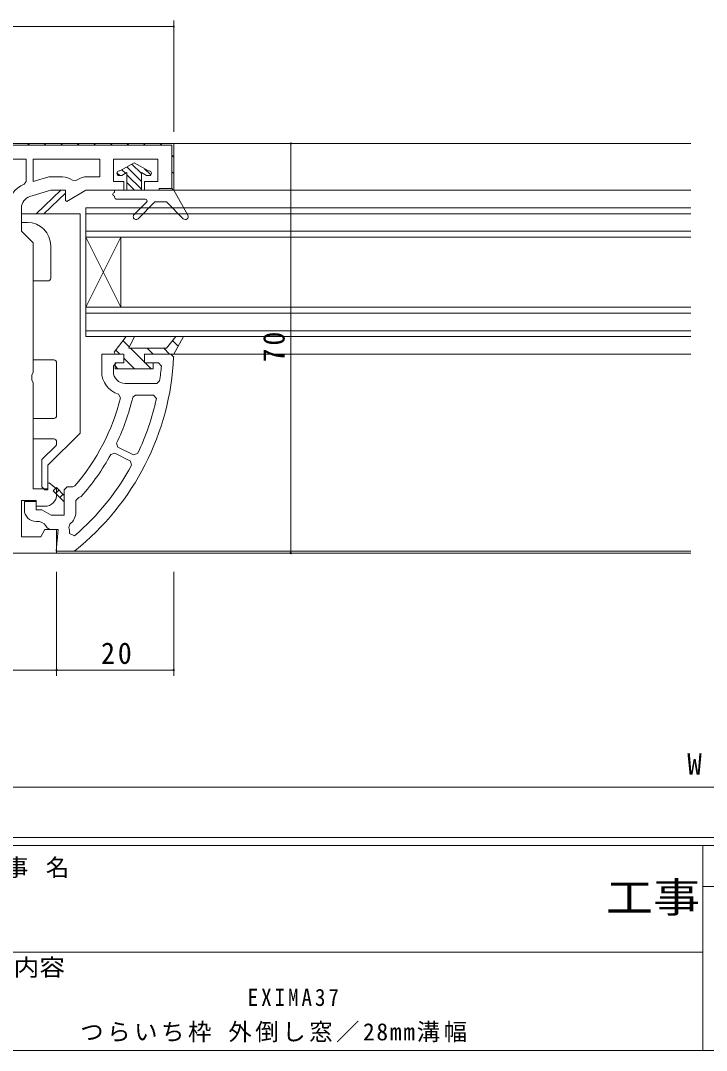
# Model space of a CAD drawing. Units: millimetres on the paper. Extents: x -420 to 373, y -297 to 267.
# Drawn here: x -19.1 to 98.1, y -297 to -121 of the extents above; entities that cross this region are included whole.
import ezdxf
from ezdxf.enums import TextEntityAlignment as Align

# ---------------------------------------------------------------- set-up
doc = ezdxf.new("R2010")
doc.units = ezdxf.units.MM
for name, color, linetype, lineweight in [('0-1_YKK_ZWAK', 7, 'Continuous', 9), ('0-3_YKK_12', 2, 'Continuous', 9), ('0-4_YKK_D', 6, 'Continuous', 9), ('0-6_YKK_13', 4, 'Continuous', 9), ('0-7_YKK_11', 7, 'Continuous', 9)]:
    doc.layers.add(name, color=color, linetype=linetype, lineweight=lineweight)
doc.layers.add('0-2_USER1', color=3, linetype='Continuous')
doc.styles.add('ＭＳ ゴシック', font='')
doc.styles.get('ＭＳ ゴシック').set_extended_font_data('MS Gothic')

msp = doc.modelspace()

# ---------------------------------------------------------------- linework, layer by layer
at = {"layer": '0-1_YKK_ZWAK'}
for p, q in [((352.3, -260.6), (-417.7, -260.6)), ((314.5, -262), (-417.7, -262)), ((97.5, -262), (97.5, -297)), ((165.684, -268.999), (97.5, -268.999)), ((-31.3, -280.199), (97.5, -280.199)), ((-417.7, -297), (314.5, -297))]:
    msp.add_line(p, q, dxfattribs=at)
at = {"layer": '0-3_YKK_12'}
for p, q in [((95.429, -142.004), (-98.397, -142.004)), ((95.429, -150.004), (6.577, -150.004)), ((95.429, -153.004), (-7.923, -153.004)), ((-7.923, -153.004), (-7.923, -175.004)), ((95.429, -154.004), (-7.923, -154.004)), ((95.429, -157.004), (-7.923, -157.004)), ((95.429, -158.004), (-7.923, -158.004)), ((-7.923, -170.004), (-1.923, -158.004)), ((-7.923, -158.004), (-1.923, -170.004)), ((-1.923, -170.004), (-1.923, -158.004)), ((95.429, -170.004), (-7.923, -170.004)), ((95.429, -171.004), (-7.923, -171.004)), ((95.429, -174.004), (-7.923, -174.004)), ((95.429, -175.004), (-7.923, -175.004)), ((95.429, -178.004), (6.575, -178.004)), ((95.429, -212.004), (-53.423, -212.004)), ((95.429, -211.704), (-10.099, -211.704))]:
    msp.add_line(p, q, dxfattribs=at)
at = {"layer": '0-4_YKK_D'}
for p, q in [((7.077, -140.003), (7.077, -121.004)), ((-82.923, -122.004), (7.077, -122.004)), ((27.077, -142.004), (27.077, -212.004)), ((-12.923, -215.207), (-12.923, -233.004)), ((-12.923, -215.207), (-12.923, -233.004)), ((7.075, -215.194), (7.075, -233.004)), ((-43.923, -232.004), (-12.923, -232.004)), ((7.075, -232.004), (-12.923, -232.004)), ((-45.923, -252.004), (240.077, -252.004))]:
    msp.add_line(p, q, dxfattribs=at)
for centre, start, end in [((7.077, -122.004), 0, 180), ((7.077, -122.004), 180, 0), ((27.077, -142.004), 90, 270), ((27.077, -142.004), 270, 90), ((27.077, -212.004), 90, 270), ((27.077, -212.004), 270, 90), ((-12.923, -232.004), 0, 180), ((-12.923, -232.004), 0, 180), ((-12.923, -232.004), 180, 0), ((-12.923, -232.004), 180, 0), ((7.075, -232.004), 0, 180), ((7.075, -232.004), 180, 0)]:
    msp.add_arc(centre, 0.106, start, end, dxfattribs=at)
at = {"layer": '0-6_YKK_13'}
for p, q in [((0.327, -145.304), (-2.098, -146.704)), ((-0.902, -146.013), (1.577, -148.492)), ((-0.048, -145.52), (1.577, -147.145)), ((0.327, -145.304), (2.752, -146.704)), ((-2.609, -147), (-2.105, -147.504)), ((-2.223, -146.704), (-2.098, -146.704)), ((-2.223, -147.504), (-1.991, -147.504)), ((-0.923, -146.949), (-1.791, -147.45)), ((-1.756, -146.506), (-1.17, -147.092)), ((-0.923, -146.949), (-0.923, -150.004)), ((-0.923, -147.339), (1.577, -149.839)), ((1.577, -146.949), (2.445, -147.45)), ((1.577, -146.949), (1.577, -150.004)), ((2.116, -146.336), (3.163, -147.384)), ((2.645, -147.504), (2.877, -147.504)), ((2.752, -146.704), (2.877, -146.704)), ((-0.923, -148.686), (0.395, -150.004)), ((-16.401, -154.005), (-12.223, -150.005)), ((-11.423, -150.505), (-15.086, -154.005)), ((-12.223, -150.005), (-11.423, -150.005)), ((-11.423, -150.005), (-11.423, -150.505)), ((-3.023, -150.004), (-3.023, -150.404)), ((-3.023, -150.004), (7.077, -150.004)), ((-3.023, -151.004), (-3.023, -151.204)), ((9.511, -154.255), (7.077, -150.004)), ((-2.723, -151.504), (2.239, -151.504)), ((0.317, -154.15), (2.451, -152.016)), ((3.877, -152.004), (1.024, -154.857)), ((3.877, -152.004), (5.877, -152.004)), ((5.877, -152.004), (8.723, -154.857)), ((-18.923, -154.005), (-18.923, -155.505)), ((-8.923, -154.005), (-18.923, -154.005)), ((-8.923, -191.505), (-8.923, -154.005)), ((-18.923, -155.505), (-17.923, -155.505)), ((-13.923, -159.505), (-13.923, -165.005)), ((-12.923, -179.505), (-12.923, -188.505)), ((-14.423, -197.005), (-8.923, -191.505)), ((-12.923, -193.005), (-12.923, -193.318)), ((-13.069, -193.671), (-15.423, -196.025))]:
    msp.add_line(p, q, dxfattribs=at)
for points in [[(-14.423, -165.505), (-16.923, -165.505), (-16.923, -179.005), (-13.423, -179.005)], [(-13.423, -189.005), (-16.923, -189.005), (-16.923, -192.505), (-13.423, -192.505)], [(-15.423, -196.025), (-15.423, -200.705), (-14.923, -201.205), (-14.423, -201.205), (-14.423, -197.005)]]:
    msp.add_lwpolyline(points, dxfattribs=at)
for centre, radius, start, end in [((-2.223, -147.104), 0.4, 90, 270), ((-1.991, -147.104), 0.4, 270, 299.99998), ((2.645, -147.104), 0.4, 239.99998, 270), ((2.877, -147.104), 0.4, 270, 90), ((-3.023, -150.704), 0.3, 90, 270), ((-2.723, -151.204), 0.3, 180, 270), ((2.239, -151.804), 0.3, 315.00002, 90), ((0.67, -154.504), 0.5, 134.99983, 315), ((9.077, -154.504), 0.5, 224.92854, 29.79002), ((-17.923, -159.505), 4, 0, 90), ((-14.423, -165.005), 0.5, 270, 0), ((-13.423, -179.505), 0.5, 0, 90), ((-13.423, -188.505), 0.5, 270, 0), ((-13.423, -193.005), 0.5, 0, 90), ((-13.423, -193.318), 0.5, 315, 0)]:
    msp.add_arc(centre, radius, start, end, dxfattribs=at)
at = {"layer": '0-7_YKK_11'}
for p, q in [((-17.869, -142.004), (-17.569, -142.304)), ((-15.041, -142.004), (-14.741, -142.304)), ((-12.212, -142.004), (-11.912, -142.304)), ((-9.384, -142.004), (-9.084, -142.304)), ((-6.555, -142.004), (-6.255, -142.304)), ((-3.727, -142.004), (-3.427, -142.304)), ((-0.898, -142.004), (-0.598, -142.304)), ((1.93, -142.004), (2.23, -142.304)), ((4.758, -142.004), (5.058, -142.304)), ((6.777, -144.023), (7.077, -144.323)), ((-18.123, -144.704), (-58.623, -144.704)), ((-16.923, -144.704), (-5.523, -144.704)), ((6.777, -146.851), (7.077, -147.151)), ((6.577, -150.004), (4.577, -150.004)), ((6.73, -149.633), (6.943, -149.845)), ((-1.58, -175.706), (-0.471, -176.815)), ((6.885, -175.686), (7.835, -176.637)), ((-2.803, -177.312), (-2.111, -178.004)), ((5.856, -177.004), (-0.559, -177.004)), ((-0.283, -177.004), (2.088, -179.375)), ((2.546, -177.004), (3.546, -178.004)), ((5.374, -177.004), (6.374, -178.004)), ((-1.625, -179.504), (-2.725, -179.504)), ((-1.425, -178.69), (0.389, -180.504)), ((2.204, -179.491), (3.217, -180.504)), ((-2.925, -180.019), (-2.439, -180.504)), ((-1.991, -185.448), (-2.337, -184.846)), ((0.082, -185.389), (0.569, -185.004)), ((-0.32, -196.309), (-2.994, -194.947)), ((-0.108, -196.994), (-0.32, -196.309)), ((-13.089, -201.805), (-12.523, -201.239)), ((-12.382, -202.512), (-11.816, -201.947)), ((-11.125, -200.704), (-11.625, -201.204)), ((-11.625, -201.204), (-11.625, -205.504)), ((-11.675, -203.219), (-11.625, -203.169)), ((-10.675, -207.04), (-10.852, -207.624)), ((-10.697, -208.658), (-9.872, -209.069))]:
    msp.add_line(p, q, dxfattribs=at)
for points in [[(-82.923, -142.004), (7.077, -142.004), (7.077, -150.004), (2.077, -150.004), (2.077, -148.504), (4.377, -148.504), (4.377, -144.704), (-3.223, -144.704), (-3.223, -148.504), (-1.423, -148.504), (-1.423, -150.004), (-7.923, -150.004), (-11.196, -151.894), (-11.423, -151.763), (-11.423, -150.004), (-13.923, -150.004), (-17.498, -151.076)], [(6.577, -150.004), (4.577, -150.004), (4.577, -149.704), (6.777, -149.704), (6.777, -142.304), (-82.623, -142.304), (-82.623, -155.704), (-80.423, -155.704), (-80.423, -156.004), (-82.423, -156.004)], [(-18.123, -144.704), (-58.623, -144.704), (-58.623, -156.804), (-21.223, -156.804), (-21.223, -152.992)], [(-18.446, -148.971), (-18.123, -148.503), (-18.123, -144.704)], [(-16.923, -144.704), (-5.523, -144.704), (-5.523, -147.704), (-7.789, -147.704)], [(-11.923, -147.704), (-14.26, -147.704), (-16.923, -148.503), (-16.923, -144.704)], [(-9.189, -148.079), (-9.638, -148.339), (-10.197, -148.299)], [(-18.923, -152.992), (-18.923, -157.004), (-16.923, -159.004), (-16.923, -181.138), (-17.173, -181.571), (-17.173, -182.437), (-16.923, -182.87), (-16.923, -201.004), (-14.423, -201.004), (-14.423, -200.099), (-14.178, -199.983), (-12.923, -201.004), (-12.923, -202.004)], [(-5.225, -181.004), (-5.225, -178.004), (-1.625, -178.004)], [(-2.725, -179.504), (-3.225, -180.004), (-3.225, -181.004)], [(7.075, -178.527), (6.575, -178.004), (2.275, -178.004)], [(4.972, -180.046), (4.473, -179.504), (2.275, -179.504)], [(-1.225, -183.004), (4.188, -183.004), (4.683, -182.575)], [(0.569, -185.004), (3.645, -185.004), (4.134, -185.611)], [(0.905, -195.012), (0.227, -195.241), (-2.447, -193.879), (-2.671, -193.218)], [(-0.32, -196.309), (-2.994, -194.947), (-3.66, -195.152)], [(-11.125, -200.704), (-10.174, -200.704), (-9.795, -200.529)], [(-11.625, -201.204), (-11.625, -205.504), (-13.866, -205.504), (-15.425, -204.604), (-16.425, -204.604), (-16.425, -203.204), (-18.425, -203.204), (-18.425, -204.604)], [(-8.724, -202.344), (-9.111, -202.512), (-9.625, -203.012), (-9.625, -205.004)], [(-14.923, -204.004), (-16.423, -204.004), (-16.423, -203.004), (-18.923, -203.004), (-18.923, -209.204), (-15.616, -209.204), (-14.923, -208.004), (-12.923, -208.004), (-12.923, -212.004), (-43.923, -212.004)], [(-16.425, -206.604), (-15.982, -206.604), (-15.86, -206.619)], [(-14.533, -207.715), (-14.08, -208.004), (-12.647, -208.004), (-12.97, -211.704), (-10.099, -211.704), (-9.787, -211.594)]]:
    msp.add_lwpolyline(points, dxfattribs=at)
for points in [[(5.856, -177.004), (-0.559, -177.004), (0.372, -175.004), (-1.045, -175.004), (-3.079, -177.674), (-2.907, -178.004), (-1.425, -178.004), (-1.425, -179.504), (-2.925, -179.504), (-2.925, -180.504), (3.575, -180.504), (3.575, -179.504), (2.075, -179.504), (2.075, -178.004), (7.075, -178.004), (8.743, -175.004), (7.418, -175.004)], [(-11.625, -203.27), (-13.508, -201.387), (-12.942, -200.821), (-11.625, -202.138)]]:
    msp.add_lwpolyline(points, close=True, dxfattribs=at)
for centre, radius, start, end in [((-11.923, -150.504), 2.8, 51.94031, 90), ((-7.789, -150.504), 2.8, 89.99998, 120), ((-16.923, -152.992), 4.3, 110.74236, 180.00002), ((-16.923, -152.992), 2, 106.69922, 180), ((-37.877, -176.438), 45, 308.62424, 357.33907), ((-1.225, -181.004), 4, 179.99998, 253.86119), ((-1.225, -181.004), 2, 180, 269.99998), ((-37.877, -176.438), 43, 351.7943, 355.187), ((-37.877, -176.438), 37, 319.37383, 345.90544), ((-37.877, -176.438), 39, 334.5159, 346.73137), ((-37.877, -176.438), 43, 334.40886, 347.68326), ((-37.877, -176.438), 39, 318.37411, 331.32433), ((-37.877, -176.438), 43, 310.63693, 331.44263), ((-14.923, -202.004), 2, 270, 359.99998), ((-16.425, -204.604), 2, 180, 269.99998), ((-12.125, -205.004), 2.5, 305.45689, 0.00002), ((-16.346, -208.559), 2, 24.96335, 75.9453), ((-13.192, -208.504), 2.5, 356.45901, 20.6167)]:
    msp.add_arc(centre, radius, start, end, dxfattribs=at)

# ---------------------------------------------------------------- texts
at = {"layer": '0-1_YKK_ZWAK', "color": 2, "style": 'ＭＳ ゴシック', "width": 1.15}
msp.add_text('工事', height=5.132, dxfattribs=at).set_placement((80.931, -274.956), align=Align.BOTTOM_LEFT)
at = {"layer": '0-1_YKK_ZWAK', "style": 'ＭＳ ゴシック', "width": 1.1}
msp.add_text('図面内容', height=2.933, dxfattribs=at).set_placement((-29.083, -285.148), align=Align.BOTTOM_LEFT)
at = {"layer": '0-1_YKK_ZWAK', "insert": (-28.688, -267.533), "char_height": 2.933, "attachment_point": 7, "style": 'ＭＳ ゴシック'}
msp.add_mtext('\\T1.16;工\\~事\\~名', dxfattribs=at)
at = {"layer": '0-2_USER1', "color": 7, "char_height": 2.933, "attachment_point": 7, "style": 'ＭＳ ゴシック'}
for s, insert in [('\\T1.28;\\W0.9;EXIMA37\\~', (19.717, -289.449)), ('\\T1.15;つらいち枠\\~外倒し窓／28mm溝幅\\~', (-8.883, -295.625))]:
    msp.add_mtext(s, dxfattribs=dict(at, insert=insert))
at = {"layer": '0-4_YKK_D', "color": 3, "style": 'ＭＳ ゴシック'}
msp.add_text('W', height=3.666, dxfattribs=at).set_placement((94.808, -251.004), align=Align.BOTTOM_LEFT)
at = {"layer": '0-4_YKK_D', "color": 3, "insert": (26.077, -179.404), "char_height": 3.666, "attachment_point": 7, "rotation": 90, "style": 'ＭＳ ゴシック'}
msp.add_mtext('\\T1.21;\\W0.95;70', dxfattribs=at)
at = {"layer": '0-4_YKK_D', "color": 3, "insert": (-5.324, -231.004), "char_height": 3.666, "attachment_point": 7, "style": 'ＭＳ ゴシック'}
msp.add_mtext('\\T1.21;\\W0.95;20', dxfattribs=at)

doc.saveas('drawing.dxf')
